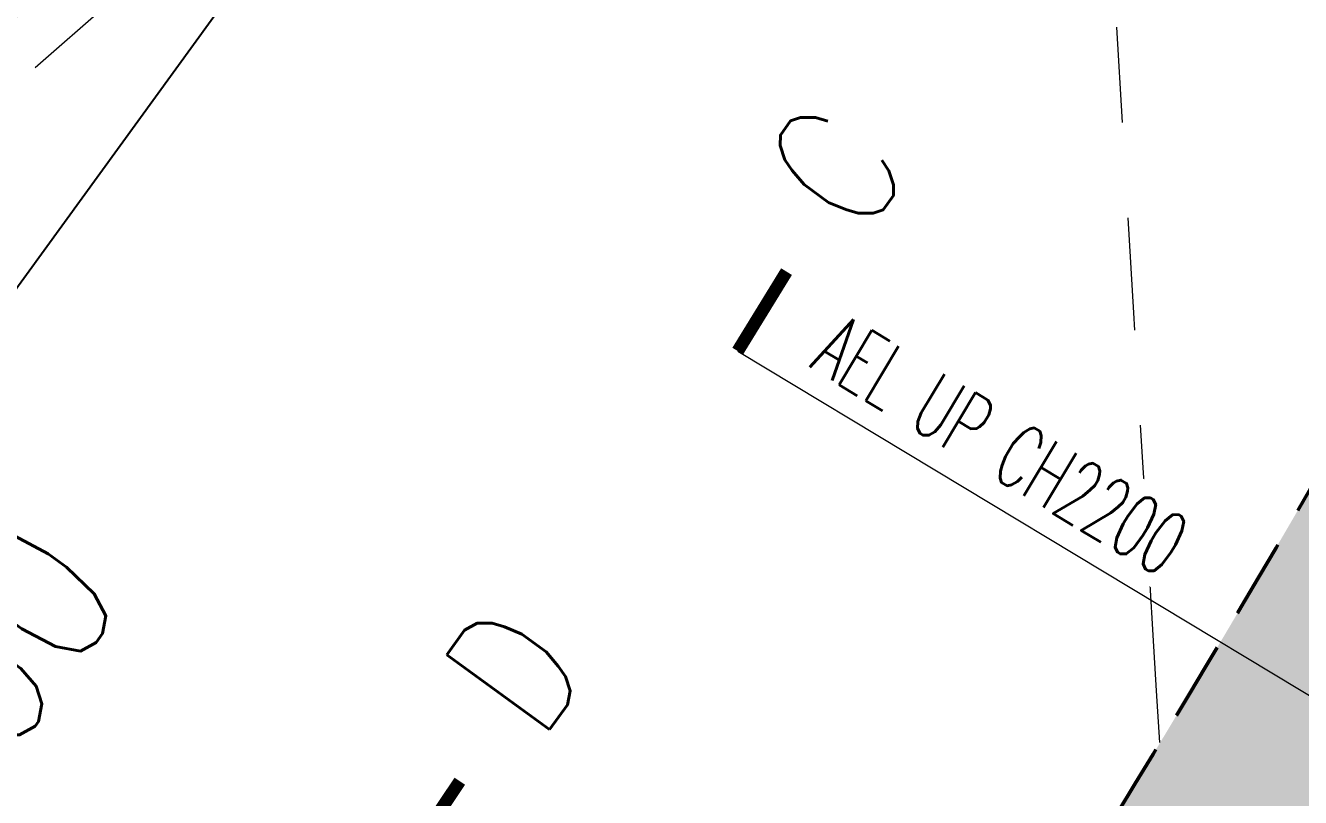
# Model space of a CAD drawing. Header units: millimetres. Extents: x 833600 to 836188, y 816856 to 818701.
# Drawn here: x 834439.7 to 834520, y 818078.9 to 818127.5 of the extents above; entities that cross this region are included whole.
import ezdxf

# ---------------------------------------------------------------- set-up
doc = ezdxf.new("R2010")
doc.units = ezdxf.units.MM
for name, pattern in [('2', [12.0116288, 6.0058144, -6.0058144]), ('DASHED2', [0.375, 0.25, -0.125]), ('DIVIDE', [1.25, 0.5, -0.25, 0, -0.25, 0, -0.25])]:
    doc.linetypes.add(name, pattern=pattern)
for name, color, linetype, lineweight in [('01-basemap', 8, 'Continuous', 15), ('01-bdy', 7, 'DIVIDE', 50), ('01-occup', 7, 'DASHED2', 50), ('01-Section mark', 7, 'Continuous', 20)]:
    doc.layers.add(name, color=color, linetype=linetype, lineweight=lineweight)
doc.layers.add('01-hatch', color=7, linetype='Continuous', true_color=0xa8def7)
doc.layers.add('TITLEBOX', color=7, linetype='Continuous')
doc.styles.add('ROMANS', font='romans.shx', dxfattribs={"width": 0.6})
doc.styles.add('ROMAS_0.8', font='romans.shx', dxfattribs={"width": 0.8})

msp = doc.modelspace()

# ---------------------------------------------------------------- hatches: boundary and pattern name
at = {"layer": '01-hatch', "true_color": 0xa8def7}
h = msp.add_hatch(color=141, dxfattribs=at)
h.dxf.hatch_style = 1
h.paths.add_polyline_path([(834480.2278, 818034.4528), (834479.0036, 818032.672), (834477.7756, 818030.8938), (834476.5437, 818029.1183), (834475.308, 818027.3454), (834474.0684, 818025.5754), (834472.825, 818023.8079), (834471.5778, 818022.0431), (834470.3268, 818020.2812), (834469.0718, 818018.5219), (834467.8131, 818016.7652), (834466.5507, 818015.0114), (834465.2854, 818013.2616), (834464.7918, 818012.5812), (834464.2983, 818011.9023), (834463.8043, 818011.2236), (834463.3099, 818010.5456), (834462.8386199999, 818009.9004899999), (834455.9077, 818000.4129), (834438.5096, 817977.6973), (834419.4085, 817953.2981), (834412.2372, 817944.2084), (834399.7884, 817928.4036), (834388.3439, 817913.8811), (834387.5805, 817914.5354), (834375.4944, 817899.5203), (834364.9174, 817886.8445), (834352.9213, 817872.8439), (834352.4076, 817872.2443), (834352.1044, 817872.5043), (834347.93758, 817867.64492), (834345.3118239102, 817864.5827412084), (834357.0240759583, 817854.5385802919), (834359.64951, 817857.60232), (834363.8152, 817862.4623), (834363.5101, 817862.7239), (834372.7663, 817873.3404), (834380.5615, 817882.0586), (834383.5327, 817885.358), (834394.1821, 817896.8794), (834400.397, 817903.5454), (834399.6372, 817904.197), (834401.9475, 817906.6745), (834404.3185, 817909.2170000001), (834425.7443, 817932.1934), (834438.4232, 817945.7898), (834448.2111, 817956.2914), (834453.2404, 817961.6963), (834460.3105, 817969.3691), (834466.4031, 817976.0686), (834478.1801, 817989.3163), (834486.3259, 817998.8098), (834494.8436, 818009.0651), (834500.79884, 818016.45025), (834501.0916800001, 818016.8134100001), (834502.1858, 818018.1895), (834503.7092, 818020.1176), (834505.2267, 818022.0503), (834506.7385, 818023.9878), (834508.2442, 818025.9299), (834509.7440000001, 818027.8765), (834511.2378, 818029.8276), (834512.7257, 818031.7834), (834514.2075, 818033.7437), (834515.6835, 818035.7085), (834517.1533, 818037.6779), (834518.6171, 818039.6517), (834520.0749, 818041.63), (834521.5267, 818043.6127), (834522.9724, 818045.6), (834524.4119, 818047.5915), (834525.8452, 818049.5874), (834527.2726, 818051.5878), (834528.6939, 818053.5925), (834530.1089, 818055.6016), (834531.5179, 818057.6149), (834532.9207, 818059.6326), (834534.3173, 818061.6545), (834535.7076, 818063.6808), (834537.0918, 818065.7112), (834538.4698, 818067.7458), (834539.8416, 818069.7848), (834541.207, 818071.8279), (834542.5663, 818073.8751), (834543.9192, 818075.9265), (834545.266, 818077.9821), (834546.6064, 818080.0416), (834547.9405, 818082.1053), (834549.2683, 818084.1732), (834550.5896, 818086.2449), (834551.9048, 818088.3208), (834553.2135, 818090.4007), (834554.5159, 818092.4846), (834555.8119, 818094.5724), (834557.1015, 818096.6642), (834558.3846, 818098.7599), (834559.6615, 818100.8596), (834560.9319, 818102.9632), (834562.1958, 818105.0706), (834563.4532, 818107.1819), (834564.7043294645, 818109.2972204388), (834570.64577, 818119.4137), (834571.7600199999, 818121.54338), (834588.5565541261, 818153.6467843855, -0.01152570479565303), (834580.3031540468, 818154.0194598115, -0.09791042475022912), (834570.8829000007, 818156.5595000014), (834560.901190001, 818159.5995200014, -0.006142300956261718), (834554.4674788993, 818160.5622011313), (834554.1272, 818159.8343), (834553.72548, 818159.08835), (834543.4729, 818140.0505), (834540.4491, 818134.3291), (834539.4414, 818132.4176), (834538.4295, 818130.5079999999), (834537.4135, 818128.6007), (834536.3935, 818126.6957), (834535.3692, 818124.7929), (834534.3408, 818122.8923), (834533.3082, 818120.9938), (834532.2716, 818119.0977), (834531.2309, 818117.2038), (834530.1862, 818115.3121), (834529.1372, 818113.4228), (834528.0841, 818111.5357), (834527.0271, 818109.6509), (834525.9659, 818107.7685), (834524.9006, 818105.8884), (834523.8312, 818104.0104), (834522.7578, 818102.1349), (834521.6804, 818100.2616), (834520.5988, 818098.3908), (834519.5132, 818096.5223), (834518.4236, 818094.6561), (834517.3299, 818092.7923), (834516.2321, 818090.9309), (834515.1304, 818089.0718), (834514.0246, 818087.2153), (834512.9147, 818085.3609999999), (834511.8009, 818083.5092), (834510.683, 818081.6597), (834509.5611, 818079.8127), (834508.4354, 818077.9682), (834507.3055, 818076.1262), (834506.1716, 818074.2865), (834505.0338, 818072.4493), (834503.892, 818070.6146), (834502.7461, 818068.7823), (834501.5964, 818066.9527), (834500.4426, 818065.1254), (834500, 818064.42774), (834499.285, 818063.3007), (834498.1233, 818061.4784), (834496.9578, 818059.6588), (834495.7881, 818057.8416), (834494.6147, 818056.0269), (834493.4373, 818054.215), (834492.2559, 818052.4054), (834491.0706, 818050.5984), (834489.8814, 818048.7940000001), (834488.6884, 818046.9923), (834487.4914, 818045.1931), (834486.2905, 818043.3964), (834485.0858, 818041.6025), (834483.8771, 818039.8112), (834482.6645, 818038.0224), (834481.4481, 818036.2363)])

# ---------------------------------------------------------------- linework, layer by layer
at = {"layer": '01-basemap', "linetype": '2', "lineweight": 20, "flags": 128}
for points in [[(834509.4741300009, 818109.434940001), (834508.0470500011, 818133.2196400017), (834500.0000000009, 818132.6846100017)], [(834444.791600001, 818128.817900002), (834429.0224000011, 818115.0441000015), (834399.8571000006, 818094.3681000024), (834388.7419000007, 818086.6395000014), (834388.0971000008, 818087.9308000021), (834380.688000001, 818085.4368000012), (834374.0407000007, 818082.8327000011), (834368.2208000012, 818079.6867000014)], [(834510.2577800006, 818096.3740500025), (834509.4741300009, 818109.434940001)], [(834510.499710001, 818092.3418100011), (834510.2577800006, 818096.3740500025)], [(834510.691420001, 818089.1467200015), (834510.499710001, 818092.3418100011)], [(834510.9008000009, 818085.6571000014), (834510.691420001, 818089.1467200015)], [(834515.3323600013, 818010.4589600023), (834513.3093600012, 818037.971690001), (834511.8359100008, 818070.0718300026), (834510.9008000009, 818085.6571000014)]]:
    msp.add_lwpolyline(points, dxfattribs=at)
at = {"layer": '01-basemap', "linetype": 'Continuous', "lineweight": 30}
msp.add_arc((834317.0053332654, 818256.6975824336), 177.3221366573509, 295.8658958602817, 313.925194997699, dxfattribs=at)
at = {"layer": '01-occup', "ltscale": 20, "flags": 128}
msp.add_lwpolyline([(834345.31178, 817864.58269), (834347.93758, 817867.64492), (834352.1044, 817872.5043), (834352.4076, 817872.2443), (834352.9213, 817872.8439), (834364.9174, 817886.8445), (834375.4944, 817899.5203), (834387.5805, 817914.5354), (834388.3439, 817913.8811), (834399.7884, 817928.4036), (834412.2372, 817944.2084), (834419.4085, 817953.2981), (834438.5096, 817977.6973), (834455.9077, 818000.4129), (834462.8386199999, 818009.9004899999), (834463.3099, 818010.5456), (834463.8043, 818011.2236), (834464.2983, 818011.9023), (834464.7918, 818012.5812), (834465.2854, 818013.2616), (834466.5507, 818015.0114), (834467.8131, 818016.7652), (834469.0718, 818018.5219), (834470.3268, 818020.2812), (834471.5778, 818022.0431), (834472.825, 818023.8079), (834474.0684, 818025.5754), (834475.308, 818027.3454), (834476.5437, 818029.1183), (834477.7756, 818030.8938), (834479.0036, 818032.672), (834480.2278, 818034.4528), (834481.4481, 818036.2363), (834482.6645, 818038.0224), (834483.8771, 818039.8112), (834485.0858, 818041.6025), (834486.2905, 818043.3964), (834487.4914, 818045.1931), (834488.6884, 818046.9923), (834489.8814, 818048.7940000001), (834491.0706, 818050.5984), (834492.2559, 818052.4054), (834493.4373, 818054.215), (834494.6147, 818056.0269), (834495.7881, 818057.8416), (834496.9578, 818059.6588), (834498.1233, 818061.4784), (834499.285, 818063.3007), (834500, 818064.42774), (834500.4426, 818065.1254), (834501.5964, 818066.9527), (834502.7461, 818068.7823), (834503.892, 818070.6146), (834505.0338, 818072.4493), (834506.1716, 818074.2865), (834507.3055, 818076.1262), (834508.4354, 818077.9682), (834509.5611, 818079.8127), (834510.683, 818081.6597), (834511.8009, 818083.5092), (834512.9147, 818085.3609999999), (834514.0246, 818087.2153), (834515.1304, 818089.0718), (834516.2321, 818090.9309), (834517.3299, 818092.7923), (834518.4236, 818094.6561), (834519.5132, 818096.5223), (834520.5988, 818098.3908), (834521.6804, 818100.2616), (834522.7578, 818102.1349), (834523.8312, 818104.0104), (834524.9006, 818105.8884), (834525.9659, 818107.7685), (834527.0271, 818109.6509), (834528.0841, 818111.5357), (834529.1372, 818113.4228), (834530.1862, 818115.3121), (834531.2309, 818117.2038), (834532.2716, 818119.0977), (834533.3082, 818120.9938), (834534.3408, 818122.8923), (834535.3692, 818124.7929), (834536.3935, 818126.6957), (834537.4135, 818128.6007), (834538.4295, 818130.5079999999), (834539.4414, 818132.4176), (834540.4491, 818134.3291), (834543.4729, 818140.0505), (834553.72548, 818159.08835), (834554.1272, 818159.8343), (834554.45308, 818160.5314), (834554.4674788623, 818160.5622011373)], dxfattribs=at)
at = {"layer": '01-Section mark', "lineweight": 15}
msp.add_line((834484.5236088119, 818107.0397308774), (834570.2017368309, 818055.4419560499), dxfattribs=at)
at = {"layer": '01-Section mark', "const_width": 0.8000000001513374}
msp.add_lwpolyline([(834467.0182456841, 818079.96199911), (834463.7469742395, 818075.0903556847)], dxfattribs=at)

# ---------------------------------------------------------------- texts
at = {"layer": '01-bdy', "color": 7, "lineweight": 50, "ltscale": 20, "style": 'ROMANS', "width": 0.8}
msp.add_text('KIL 11260', height=10, rotation=54.0011708233656, dxfattribs=at).set_placement((834413.6805977974, 818046.8195290058))

# ---------------------------------------------------------------- next in the draw order: texts
at = {"layer": '01-Section mark', "lineweight": 15, "ltscale": 0.2, "char_height": 4, "attachment_point": 1, "style": 'ROMANS', "bg_fill": 3, "box_fill_scale": 1.2, "bg_fill_color": 256, "bg_fill_transparency": 0}
for s, insert, rotation in [('AEL UP CH2240', (834509.4042745953, 818142.6277955956), 331), ('AEL UP CH2200', (834491.0256405553, 818109.5101211808), 329)]:
    msp.add_mtext_dynamic_manual_height_columns(s, width=29.89305329708221, gutter_width=12.5, heights=[0], dxfattribs=dict(at, insert=insert, rotation=rotation))

# ---------------------------------------------------------------- next in the draw order: linework, layer by layer
at = {"layer": '01-Section mark', "const_width": 0.8000000001513375}
msp.add_lwpolyline([(834487.5958378004, 818112.0392844223), (834484.5236088155, 818107.0397308832)], dxfattribs=at)
at = {"layer": 'TITLEBOX', "color": 2}
msp.add_lwpolyline([(834297.5796244163, 817647.3810964942), (834666.8327856609, 818155.6363124491), (834539.0062028039, 818248.5037702327), (834169.7530415595, 817740.2485542777)], close=True, dxfattribs=at)

# ---------------------------------------------------------------- next in the draw order: texts
at = {"layer": '01-Section mark', "lineweight": 40, "char_height": 8, "attachment_point": 5, "rotation": 54, "style": 'ROMAS_0.8', "bg_fill": 3, "box_fill_scale": 1.1, "bg_fill_color": 256, "bg_fill_transparency": 0}
for s, insert in [('C', (834490.6842871147, 818118.6204725626)), ('D', (834470.4778298623, 818087.0034919527))]:
    msp.add_mtext_dynamic_manual_height_columns(s, width=8, gutter_width=12.5, heights=[0], dxfattribs=dict(at, insert=insert))

doc.saveas('drawing.dxf')
